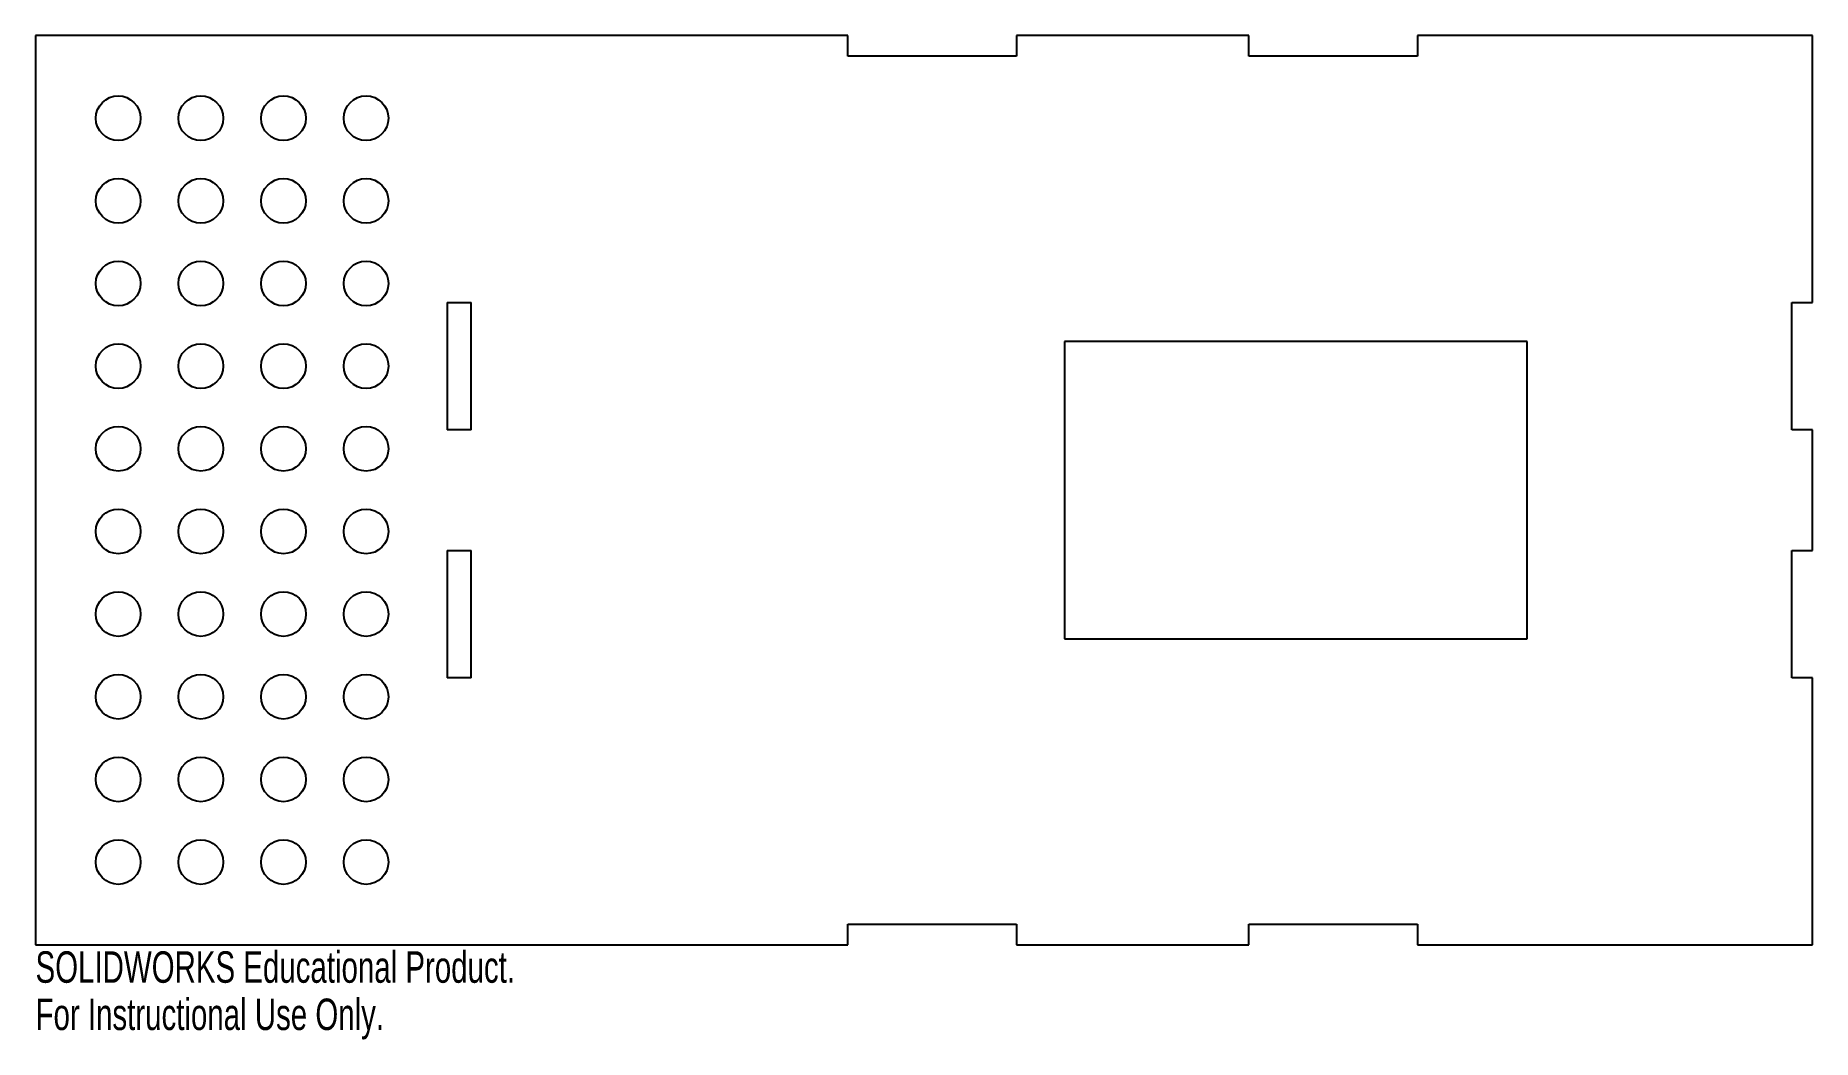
# Model space of a CAD drawing. Header units: inches. Extents: x -6.6 to 4.1, y -3.3 to 2.8.
import ezdxf

# ---------------------------------------------------------------- set-up
doc = ezdxf.new("R2010")
doc.units = ezdxf.units.IN
doc.header["$MEASUREMENT"] = 0
doc.styles.add('SLDTEXTSTYLE0', font='TXT', dxfattribs={"width": 0.7})

msp = doc.modelspace()

# ---------------------------------------------------------------- linework, layer by layer
at = {"color": 7, "linetype": 'Continuous', "lineweight": 25}
for p, q in [((-1.71, 2.75), (-6.625, 2.75)), ((-6.625, 2.75), (-6.625, -2.75)), ((-1.71, 2.625), (-1.71, 2.75)), ((0.715, 2.75), (-0.69, 2.75)), ((-0.69, 2.75), (-0.69, 2.625)), ((0.715, 2.625), (0.715, 2.75)), ((4.125, 2.75), (1.735, 2.75)), ((1.735, 2.75), (1.735, 2.625)), ((4.125, 1.135), (4.125, 2.75)), ((-0.69, 2.625), (-1.71, 2.625)), ((1.735, 2.625), (0.715, 2.625)), ((-4.135, 1.135), (-4.135, 0.365)), ((-4.135, 1.135), (-3.99, 1.135)), ((-3.99, 0.365), (-3.99, 1.135)), ((4, 0.365), (4, 1.135)), ((4, 1.135), (4.125, 1.135)), ((-0.4, 0.9), (-0.4, -0.9)), ((2.4, 0.9), (-0.4, 0.9)), ((2.4, -0.9), (2.4, 0.9)), ((-3.99, 0.365), (-4.135, 0.365)), ((4.125, 0.365), (4, 0.365)), ((4.125, -0.365), (4.125, 0.365)), ((-4.135, -0.365), (-3.99, -0.365)), ((-4.135, -0.365), (-4.135, -1.135)), ((-3.99, -1.135), (-3.99, -0.365)), ((4, -1.135), (4, -0.365)), ((4, -0.365), (4.125, -0.365)), ((-0.4, -0.9), (2.4, -0.9)), ((-3.99, -1.135), (-4.135, -1.135)), ((4.125, -1.135), (4, -1.135)), ((4.125, -2.75), (4.125, -1.135)), ((-1.71, -2.75), (-1.71, -2.625)), ((-1.71, -2.625), (-0.69, -2.625)), ((-0.69, -2.625), (-0.69, -2.75)), ((0.715, -2.75), (0.715, -2.625)), ((0.715, -2.625), (1.735, -2.625)), ((1.735, -2.625), (1.735, -2.75)), ((-6.625, -2.75), (-1.71, -2.75)), ((-0.69, -2.75), (0.715, -2.75)), ((1.735, -2.75), (4.125, -2.75))]:
    msp.add_line(p, q, dxfattribs=at)
for centre in [(-6.125, 2.25), (-5.625, 2.25), (-5.125, 2.25), (-4.625, 2.25), (-6.125, 1.75), (-5.625, 1.75), (-5.125, 1.75), (-4.625, 1.75), (-6.125, 1.25), (-5.625, 1.25), (-5.125, 1.25), (-4.625, 1.25), (-6.125, 0.75), (-5.625, 0.75), (-5.125, 0.75), (-4.625, 0.75), (-6.125, 0.25), (-5.625, 0.25), (-5.125, 0.25), (-4.625, 0.25), (-6.125, -0.25), (-5.625, -0.25), (-5.125, -0.25), (-4.625, -0.25), (-6.125, -0.75), (-5.625, -0.75), (-5.125, -0.75), (-4.625, -0.75), (-6.125, -1.25), (-5.625, -1.25), (-5.125, -1.25), (-4.625, -1.25), (-6.125, -1.75), (-5.625, -1.75), (-5.125, -1.75), (-4.625, -1.75), (-6.125, -2.25), (-5.625, -2.25), (-5.125, -2.25), (-4.625, -2.25)]:
    msp.add_circle(centre, 0.135, dxfattribs=at)

# ---------------------------------------------------------------- texts
at = {"color": 7, "linetype": 'Continuous', "char_height": 0.1903, "attachment_point": 1, "style": 'SLDTEXTSTYLE0'}
for s, insert in [('SOLIDWORKS Educational Product.', (-6.625, -2.79)), ('For Instructional Use Only.', (-6.625, -3.076))]:
    msp.add_mtext(s, dxfattribs=dict(at, insert=insert))

doc.saveas('drawing.dxf')
